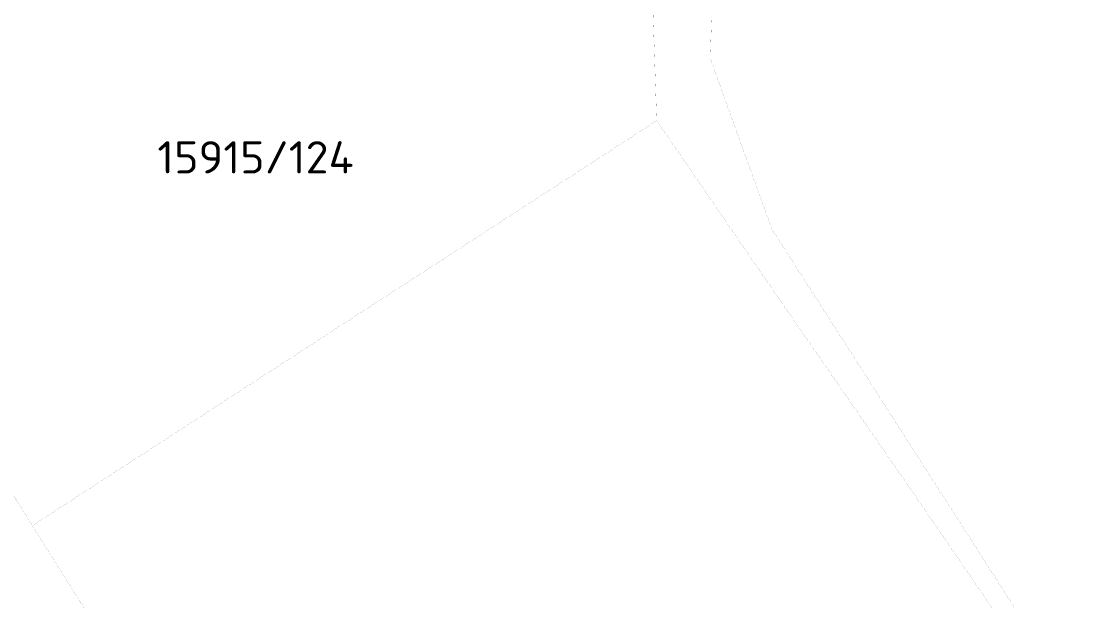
# Model space of a CAD drawing. Header units: metres. Extents: x 0 to 7617939, y 0 to 4642111.
# Drawn here: x 7616213.63 to 7616246.88, y 4641422.23 to 4641440.17 of the extents above; entities that cross this region are included whole.
import ezdxf

# ---------------------------------------------------------------- set-up
doc = ezdxf.new("R2010")
doc.units = ezdxf.units.M
doc.header["$MEASUREMENT"] = 0
doc.layers.add('parcels_o — WF.WFI_GML_PARC', color=1, linetype='Continuous', lineweight=0)
doc.styles.get("Standard").update_dxf_attribs({"font": 'romans.shx'})

msp = doc.modelspace()

# ---------------------------------------------------------------- linework, layer by layer
at = {"layer": 'parcels_o — WF.WFI_GML_PARC', "color": 3, "linetype": 'Continuous', "const_width": 0.00234, "flags": 128}
for points in [[(7616217.81, 4641418.45), (7616213.97, 4641424.55), (7616205.5, 4641438.11), (7616204.66, 4641440.12), (7616204.07, 4641442.11), (7616204.05, 4641444.17), (7616202.04, 4641444.33), (7616202.17, 4641445.48), (7616202.42, 4641446.38), (7616202.79, 4641447.22), (7616203.28, 4641448.01), (7616203.88, 4641448.72), (7616217.1, 4641462.32), (7616222.01, 4641467.42), (7616222.24, 4641467.2), (7616227.05, 4641472.23)], [(7616235.736, 4641444.27), (7616235.1, 4641442.37), (7616235.08, 4641441.67), (7616234.99, 4641439.03), (7616236.9, 4641433.74), (7616252.74, 4641409.05), (7616254.11, 4641403.48), (7616254.39, 4641395.93), (7616254.87, 4641385.2), (7616254.5, 4641375.24), (7616252.29, 4641366), (7616248.96, 4641358.58), (7616185.84, 4641260.83), (7616177.66, 4641247.26), (7616166.61, 4641234.16), (7616155.79, 4641224.07), (7616141.83, 4641214.56), (7616123.05, 4641203.45), (7616103.79, 4641196.06), (7616072.71, 4641186.69), (7616033.85, 4641176.76), (7616001.69, 4641166.29)], [(7616252.74, 4641409.05), (7616236.9, 4641433.74), (7616234.99, 4641439.03), (7616235.08, 4641441.67), (7616233.17, 4641441.82), (7616233.33, 4641437.1), (7616237.22, 4641431.44), (7616241.28, 4641425.57), (7616245.23, 4641419.82)]]:
    msp.add_lwpolyline(points, dxfattribs=at)
msp.add_lwpolyline([(7616233.17, 4641441.82), (7616204.05, 4641444.17), (7616204.07, 4641442.11), (7616204.66, 4641440.12), (7616205.5, 4641438.11), (7616213.97, 4641424.55), (7616233.33, 4641437.1), (7616233.17, 4641441.82)], close=True, dxfattribs=at)

# ---------------------------------------------------------------- texts
at = {"layer": 'parcels_o — WF.WFI_GML_PARC', "color": 7, "insert": (7616217.845, 4641436.463), "char_height": 1, "width": 0.15948, "attachment_point": 1}
msp.add_mtext('15915/124', dxfattribs=at)

doc.saveas('drawing.dxf')
